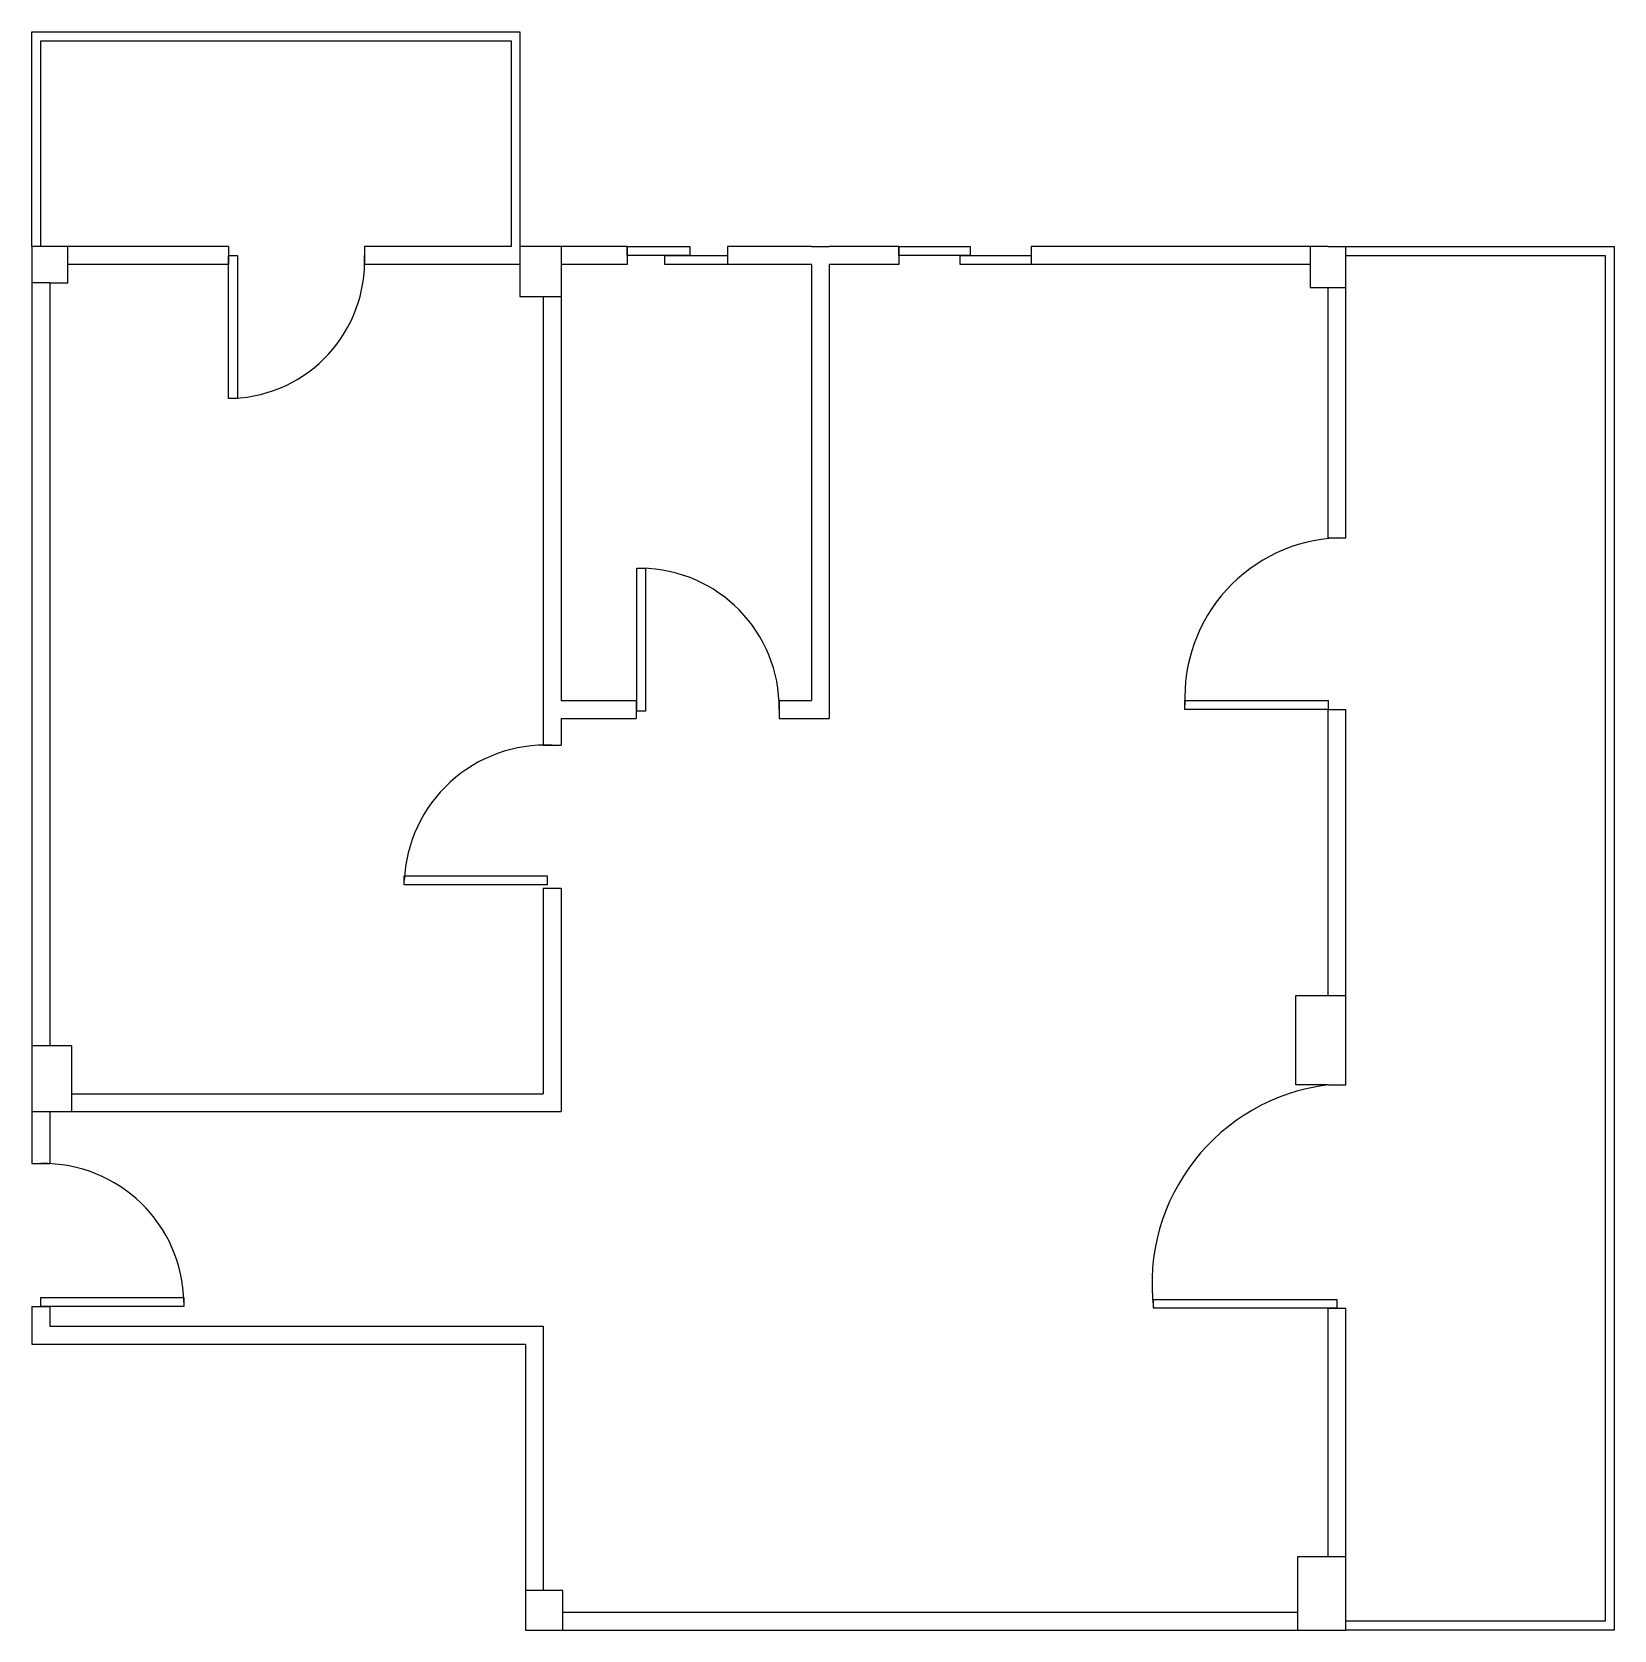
# Model space of a CAD drawing. Header units: millimetres. Extents: x 3905 to 4790, y -53 to 841.
import ezdxf

# ---------------------------------------------------------------- set-up
doc = ezdxf.new("R2010")
doc.units = ezdxf.units.MM

msp = doc.modelspace()

# ---------------------------------------------------------------- linework, layer by layer
for p, q in [((3905.11, 721.2), (3905.11, 841.2)), ((3905.11, 841.2), (4178.11, 841.2)), ((4178.11, 841.2), (4178.11, 721.2)), ((3910.11, 836.2), (4173.11, 836.2)), ((3910.11, 721.2), (3910.11, 836.2)), ((4173.11, 836.2), (4173.11, 721.2)), ((3905.11, 721.2), (3905.11, 208.18)), ((4015.11, 721.2), (3905.11, 721.2)), ((3925.11, 700.89), (3925.11, 721.2)), ((4015.11, 721.2), (4015.11, 711.2)), ((4091.11, 721.2), (4091.11, 711.2)), ((4173.11, 721.2), (4091.11, 721.2)), ((4238.11, 721.2), (4178.11, 721.2)), ((4178.11, 721.2), (4178.11, 693.2)), ((4201.11, 721.2), (4201.11, 467.2)), ((4238.11, 721.2), (4238.11, 711.2)), ((4341.11, 721.2), (4294.11, 721.2)), ((4294.11, 721.2), (4294.11, 711.2)), ((4341.11, 721.2), (4351.11, 721.2)), ((4390.11, 721.2), (4351.11, 721.2)), ((4390.11, 721.2), (4390.11, 711.2)), ((4630.11, 721.2), (4464.11, 721.2)), ((4464.11, 721.2), (4464.11, 711.2)), ((4620.11, 721.2), (4620.11, 698.2)), ((4630.11, 721.2), (4640.11, 721.2)), ((4640.11, 558.2), (4640.11, 721.2)), ((4640.11, 721.2), (4790.11, 721.2)), ((4640.11, 716.2), (4785.11, 716.2)), ((4785.11, 716.2), (4785.11, -47.8)), ((4790.11, 721.2), (4790.11, -52.8)), ((4015.11, 711.2), (3925.11, 711.2)), ((4178.11, 711.2), (4091.11, 711.2)), ((4238.11, 711.2), (4201.11, 711.2)), ((4341.11, 711.2), (4294.11, 711.2)), ((4341.11, 711.2), (4341.11, 467.2)), ((4351.11, 711.2), (4351.11, 457.2)), ((4390.11, 711.2), (4351.11, 711.2)), ((4620.11, 711.2), (4464.11, 711.2)), ((3915.11, 700.89), (3905.11, 700.89)), ((3915.11, 700.89), (3915.11, 273.95)), ((3915.11, 700.89), (3925.11, 700.89)), ((4620.11, 698.2), (4640.11, 698.2)), ((4630.11, 558.2), (4630.11, 698.2)), ((4178.11, 693.2), (4178.11, 693.2)), ((4178.11, 693.2), (4201.11, 693.2)), ((4191.11, 693.2), (4191.11, 442.2)), ((4630.11, 558.2), (4640.11, 558.2)), ((4201.11, 467.2), (4243.11, 467.2)), ((4243.11, 467.2), (4243.11, 457.2)), ((4323.11, 467.2), (4341.11, 467.2)), ((4323.11, 467.2), (4323.11, 457.2)), ((4201.11, 457.2), (4243.11, 457.2)), ((4201.11, 457.2), (4201.11, 442.2)), ((4323.11, 457.2), (4351.11, 457.2)), ((4630.11, 302.2), (4630.11, 462.2)), ((4630.11, 462.2), (4640.11, 462.2)), ((4640.11, 252.2), (4640.11, 462.2)), ((4191.11, 442.2), (4201.11, 442.2)), ((4191.11, 362.2), (4191.11, 247.2)), ((4191.11, 362.2), (4201.11, 362.2)), ((4201.11, 362.2), (4201.11, 237.2)), ((4612.11, 252.2), (4612.11, 302.2)), ((4612.11, 302.2), (4640.11, 302.2)), ((3927.28, 273.95), (3905.11, 273.95)), ((3927.28, 273.95), (3927.28, 237.2)), ((3927.28, 273.95), (3927.28, 273.95)), ((4630.11, 252.2), (4612.11, 252.2)), ((4630.11, 252.2), (4640.11, 252.2)), ((3927.28, 247.2), (4191.11, 247.2)), ((3905.11, 237.2), (4191.11, 237.2)), ((3915.11, 237.2), (3915.11, 208.18)), ((4191.11, 237.2), (4201.11, 237.2)), ((3905.11, 208.18), (3915.11, 208.18)), ((3905.11, 128.18), (3905.11, 107.2)), ((3905.11, 128.18), (3915.11, 128.18)), ((3915.11, 128.18), (3915.11, 117.2)), ((4630.11, -11.8), (4630.11, 127.2)), ((4630.11, 127.2), (4640.11, 127.2)), ((4640.11, -52.8), (4640.11, 127.2)), ((3915.11, 117.2), (4191.11, 117.2)), ((4191.11, 117.2), (4191.11, -30.65)), ((3905.11, 107.2), (4181.11, 107.2)), ((4181.11, 107.2), (4181.11, -52.8)), ((4640.11, -11.8), (4613.11, -11.8)), ((4613.11, -11.8), (4613.11, -52.8)), ((4202.03, -30.65), (4181.11, -30.65)), ((4202.03, -42.8), (4202.03, -30.65)), ((4202.03, -42.8), (4613.11, -42.8)), ((4202.03, -52.8), (4202.03, -42.8)), ((4181.11, -52.8), (4640.11, -52.8)), ((4785.11, -47.8), (4640.11, -47.8)), ((4790.11, -52.8), (4640.11, -52.8))]:
    msp.add_line(p, q)
for points in [[(4015.11, 636.2), (4015.11, 716.2), (4020.11, 716.2), (4020.11, 636.2)], [(4238.11, 721.2), (4273.11, 721.2), (4273.11, 716.2), (4238.11, 716.2)], [(4259.11, 716.2), (4294.11, 716.2), (4294.11, 711.2), (4259.11, 711.2)], [(4390.11, 721.2), (4429.91, 721.2), (4429.91, 716.2), (4390.11, 716.2)], [(4424.32, 716.2), (4464.11, 716.2), (4464.11, 711.2), (4424.32, 711.2)], [(4243.41, 461.16), (4243.41, 541.16), (4248.41, 541.16), (4248.41, 461.16)], [(4550.11, 467.2), (4630.11, 467.2), (4630.11, 462.2), (4550.11, 462.2)], [(4113.35, 369.08), (4193.35, 369.08), (4193.35, 364.08), (4113.35, 364.08)], [(3910.11, 133.18), (3990.11, 133.18), (3990.11, 128.18), (3910.11, 128.18)], [(4532.49, 132.2), (4635.11, 132.2), (4635.11, 127.2), (4532.49, 127.2)]]:
    msp.add_lwpolyline(points, close=True)
for centre, radius, start, end in [((4014.36, 712.95), 76.82, 272.42476, 2.42476), ((4639.36, 468.95), 89.35, 92.72631, 182.72631), ((4245.03, 463.08), 78.09, 359.35719, 89.35719), ((4192.54, 363.01), 79.28, 87.41854, 177.41854), ((4643.8, 140.89), 112.15, 97.01192, 187.01192), ((3911.36, 129.43), 78.76, 0.90938, 90.90938)]:
    msp.add_arc(centre, radius, start, end)

doc.saveas('drawing.dxf')
